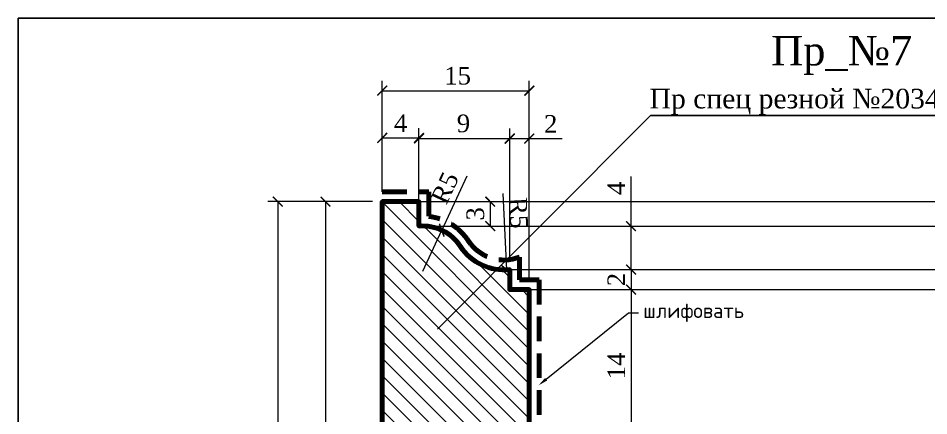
# Model space of a CAD drawing. Header units: millimetres. Extents: x 305054 to 305204, y -92520 to -92420.
# Drawn here: x 305054 to 305146.8, y -92460.7 to -92420.2 of the extents above; entities that cross this region are included whole.
import ezdxf
from ezdxf import colors
from ezdxf.entities.mleader import LeaderData, LeaderLine
from ezdxf.math import Vec2, Vec3

# ---------------------------------------------------------------- set-up
doc = ezdxf.new("R2010")
doc.units = ezdxf.units.MM
doc.header["$MEASUREMENT"] = 0
doc.linetypes.add('HIDDEN', pattern=[0.375, 0.25, -0.125])
for name, color, linetype, lineweight in [('0.15', 7, 'Continuous', 15), ('линия 50', 1, 'Continuous', 211), ('служебный слой РАЗМЕРЫ', 7, 'Continuous', 9)]:
    doc.layers.add(name, color=color, linetype=linetype, lineweight=lineweight)
doc.layers.add('Outside panel', color=7, linetype='Continuous', lineweight=18, true_color=0x7f5e57)
doc.layers.add('размеры в модели', color=7, linetype='Continuous')
doc.styles.add('ELECT', font='times.ttf')
doc.styles.get("Standard").update_dxf_attribs({"font": 'times.ttf'})
doc.styles.add('ЕСКД профили текст', font='isocpeur.ttf')
doc.dimstyles.new('M_1', dxfattribs={"dimtxt": 1.8, "dimasz": 1, "dimexe": 1, "dimexo": 1, "dimgap": 0.6, "dimtad": 1, "dimdec": 0, "dimdsep": 46, "dimtxsty": 'Standard', "dimblk": 'ARCHTICK', "dimcen": -5, "dimclrd": 7, "dimclre": 7, "dimclrt": 7, "dimadec": 0, "dimazin": 0, "dimtfac": 1, "dimtdec": 0, "dimtmove": 0, "dimatfit": 3, "dimfxl": 1, "dimtolj": 1, "dimtzin": 0, "dimlwd": 5, "dimlwe": 5, "dimarcsym": 0})

# ---------------------------------------------------------------- blocks, each defined once
blk = doc.blocks.new('_ArchTick')
at = {"color": 0, "linetype": 'ByBlock', "const_width": 0.15}
blk.add_lwpolyline([(-0.5, -0.5), (0.5, 0.5)], dxfattribs=at)
blk = doc.blocks.new('*D30')
at = {"layer": 'Defpoints', "color": 0, "ltscale": 1000, "transparency": 16777216}
for p in [(305106.089, -92427.548), (305091.089, -92438.85), (305106.089, -92447.819)]:
    blk.add_point(p, dxfattribs=at)
at = {"layer": 'размеры в модели', "color": 7, "lineweight": 5, "ltscale": 1000, "transparency": 16777216}
for p, q in [((305091.089, -92437.85), (305091.089, -92426.548)), ((305106.089, -92446.819), (305106.089, -92426.548)), ((305091.089, -92427.548), (305106.089, -92427.548))]:
    blk.add_line(p, q, dxfattribs=at)
at = {"layer": 'размеры в модели', "color": 7, "lineweight": 5, "ltscale": 1000, "transparency": 16777216, "rotation": 180}
blk.add_blockref('_ArchTick', (305091.089, -92427.548), dxfattribs=at)
at = {"layer": 'размеры в модели', "color": 7, "lineweight": 5, "ltscale": 1000, "transparency": 16777216}
blk.add_blockref('_ArchTick', (305106.089, -92427.548), dxfattribs=at)
at = {"layer": 'размеры в модели', "color": 7, "ltscale": 1000, "transparency": 16777216, "insert": (305098.78, -92426.032), "char_height": 1.8, "attachment_point": 5}
blk.add_mtext('\\A1;15', dxfattribs=at)
blk = doc.blocks.new('*D28')
at = {"layer": 'Defpoints', "color": 0, "ltscale": 1000, "transparency": 16777216}
for p in [(305103.496, -92440.489), (305103.753, -92445.798)]:
    blk.add_point(p, dxfattribs=at)
at = {"layer": 'размеры в модели', "color": 7, "lineweight": 5, "ltscale": 1000, "transparency": 16777216}
blk.add_line((305103.378, -92438.033), (305103.753, -92445.798), dxfattribs=at)
at = {"layer": 'размеры в модели', "color": 7, "lineweight": 5, "ltscale": 1000, "transparency": 16777216, "rotation": 272.7651629147352}
blk.add_blockref('_ArchTick', (305103.753, -92445.798), dxfattribs=at)
at = {"layer": 'размеры в модели', "color": 7, "ltscale": 1000, "transparency": 16777216, "insert": (305104.99, -92439.998), "char_height": 1.8, "attachment_point": 5, "rotation": 272.76516}
blk.add_mtext('\\A1;R5', dxfattribs=at)
blk = doc.blocks.new('*D27')
at = {"layer": 'Defpoints', "color": 0, "ltscale": 1000, "transparency": 16777216}
for p in [(305097.155, -92441.765), (305095.215, -92445.926)]:
    blk.add_point(p, dxfattribs=at)
at = {"layer": 'размеры в модели', "color": 7, "lineweight": 5, "ltscale": 1000, "transparency": 16777216}
for p in [(305099.724, -92436.253), (305095.215, -92445.926)]:
    blk.add_line(p, (305097.155, -92441.765), dxfattribs=at)
at = {"layer": 'размеры в модели', "color": 7, "lineweight": 5, "ltscale": 1000, "transparency": 16777216, "rotation": 245.0085654499719}
blk.add_blockref('_ArchTick', (305097.155, -92441.765), dxfattribs=at)
at = {"layer": 'размеры в модели', "color": 7, "ltscale": 1000, "transparency": 16777216, "insert": (305097.488, -92437.462), "char_height": 1.8, "attachment_point": 5, "rotation": 65.00857}
blk.add_mtext('\\A1;R5', dxfattribs=at)
blk = doc.blocks.new('*D26')
at = {"layer": 'Defpoints', "color": 0, "ltscale": 1000, "transparency": 16777216}
for p in [(305104.138, -92445.771), (305104.089, -92447.819), (305116.46, -92447.819)]:
    blk.add_point(p, dxfattribs=at)
at = {"layer": 'размеры в модели', "color": 7, "lineweight": 5, "ltscale": 1000, "transparency": 16777216}
for p, q in [((305105.138, -92445.771), (305117.46, -92445.771)), ((305116.46, -92445.771), (305116.46, -92447.819)), ((305105.089, -92447.819), (305117.46, -92447.819))]:
    blk.add_line(p, q, dxfattribs=at)
for p, rotation in [((305116.46, -92445.771), 90), ((305116.46, -92447.819), 270)]:
    blk.add_blockref('_ArchTick', p, dxfattribs=dict(at, rotation=rotation))
at = {"layer": 'размеры в модели', "color": 7, "ltscale": 1000, "transparency": 16777216, "insert": (305114.96, -92446.795), "char_height": 1.8, "attachment_point": 5, "rotation": 90}
blk.add_mtext('\\A1;2', dxfattribs=at)
blk = doc.blocks.new('*D25')
at = {"layer": 'Defpoints', "color": 0, "ltscale": 1000, "transparency": 16777216}
for p in [(305094.838, -92441.35), (305104.138, -92445.771), (305116.46, -92445.771)]:
    blk.add_point(p, dxfattribs=at)
at = {"layer": 'размеры в модели', "color": 7, "lineweight": 5, "ltscale": 1000, "transparency": 16777216}
for p, q in [((305116.46, -92441.35), (305116.46, -92436.303)), ((305095.838, -92441.35), (305117.46, -92441.35)), ((305116.46, -92445.771), (305116.46, -92441.35)), ((305105.138, -92445.771), (305117.46, -92445.771))]:
    blk.add_line(p, q, dxfattribs=at)
for p, rotation in [((305116.46, -92441.35), 90), ((305116.46, -92445.771), 270)]:
    blk.add_blockref('_ArchTick', p, dxfattribs=dict(at, rotation=rotation))
at = {"layer": 'размеры в модели', "color": 7, "ltscale": 1000, "transparency": 16777216, "insert": (305114.96, -92437.501), "char_height": 1.8, "attachment_point": 5, "rotation": 90}
blk.add_mtext('\\A1;4', dxfattribs=at)
blk = doc.blocks.new('*D24')
at = {"layer": 'Defpoints', "color": 0, "ltscale": 1000, "transparency": 16777216}
for p in [(305094.838, -92438.85), (305094.838, -92441.35), (305102.102, -92441.35)]:
    blk.add_point(p, dxfattribs=at)
at = {"layer": 'размеры в модели', "color": 7, "lineweight": 5, "ltscale": 1000, "transparency": 16777216}
for p, q in [((305095.838, -92438.85), (305103.102, -92438.85)), ((305102.102, -92438.85), (305102.102, -92441.35)), ((305095.838, -92441.35), (305103.102, -92441.35))]:
    blk.add_line(p, q, dxfattribs=at)
for p, rotation in [((305102.102, -92438.85), 90), ((305102.102, -92441.35), 270)]:
    blk.add_blockref('_ArchTick', p, dxfattribs=dict(at, rotation=rotation))
at = {"layer": 'размеры в модели', "color": 7, "ltscale": 1000, "transparency": 16777216, "insert": (305100.586, -92440.1), "char_height": 1.8, "attachment_point": 5, "rotation": 90}
blk.add_mtext('\\A1;3', dxfattribs=at)
blk = doc.blocks.new('*D13')
at = {"layer": 'Defpoints', "color": 0, "ltscale": 1000, "transparency": 16777216}
for p in [(305106.219, -92447.819), (305106.219, -92462.319), (305116.46, -92462.319)]:
    blk.add_point(p, dxfattribs=at)
at = {"layer": 'размеры в модели', "color": 7, "lineweight": 5, "ltscale": 1000, "transparency": 16777216}
for p, q in [((305107.219, -92447.819), (305117.46, -92447.819)), ((305116.46, -92447.819), (305116.46, -92462.319)), ((305107.219, -92462.319), (305117.46, -92462.319))]:
    blk.add_line(p, q, dxfattribs=at)
for p, rotation in [((305116.46, -92447.819), 90), ((305116.46, -92462.319), 270)]:
    blk.add_blockref('_ArchTick', p, dxfattribs=dict(at, rotation=rotation))
at = {"layer": 'размеры в модели', "color": 7, "ltscale": 1000, "transparency": 16777216, "insert": (305114.96, -92455.591), "char_height": 1.8, "attachment_point": 5, "rotation": 90}
blk.add_mtext('\\A1;14', dxfattribs=at)
blk = doc.blocks.new('*D12')
at = {"layer": 'Defpoints', "color": 0, "ltscale": 1000, "transparency": 16777216}
for p in [(305106.089, -92432.431), (305104.089, -92445.771), (305106.089, -92447.838)]:
    blk.add_point(p, dxfattribs=at)
at = {"layer": 'размеры в модели', "color": 7, "lineweight": 5, "ltscale": 1000, "transparency": 16777216}
for p, q in [((305104.089, -92444.771), (305104.089, -92431.431)), ((305106.089, -92446.838), (305106.089, -92431.431)), ((305104.089, -92432.431), (305106.089, -92432.431)), ((305106.089, -92432.431), (305109.451, -92432.431))]:
    blk.add_line(p, q, dxfattribs=at)
at = {"layer": 'размеры в модели', "color": 7, "lineweight": 5, "ltscale": 1000, "transparency": 16777216, "rotation": 180}
blk.add_blockref('_ArchTick', (305104.089, -92432.431), dxfattribs=at)
at = {"layer": 'размеры в модели', "color": 7, "lineweight": 5, "ltscale": 1000, "transparency": 16777216}
blk.add_blockref('_ArchTick', (305106.089, -92432.431), dxfattribs=at)
at = {"layer": 'размеры в модели', "color": 7, "ltscale": 1000, "transparency": 16777216, "insert": (305108.27, -92430.931), "char_height": 1.8, "attachment_point": 5}
blk.add_mtext('\\A1;2', dxfattribs=at)
blk = doc.blocks.new('*D11')
at = {"layer": 'Defpoints', "color": 0, "ltscale": 1000, "transparency": 16777216}
for p in [(305104.089, -92432.411), (305094.838, -92441.35), (305104.089, -92445.771)]:
    blk.add_point(p, dxfattribs=at)
at = {"layer": 'размеры в модели', "color": 7, "lineweight": 5, "ltscale": 1000, "transparency": 16777216}
for p, q in [((305094.838, -92440.35), (305094.838, -92431.411)), ((305104.089, -92444.771), (305104.089, -92431.411)), ((305094.838, -92432.411), (305104.089, -92432.411))]:
    blk.add_line(p, q, dxfattribs=at)
at = {"layer": 'размеры в модели', "color": 7, "lineweight": 5, "ltscale": 1000, "transparency": 16777216, "rotation": 180}
blk.add_blockref('_ArchTick', (305094.838, -92432.411), dxfattribs=at)
at = {"layer": 'размеры в модели', "color": 7, "lineweight": 5, "ltscale": 1000, "transparency": 16777216}
blk.add_blockref('_ArchTick', (305104.089, -92432.411), dxfattribs=at)
at = {"layer": 'размеры в модели', "color": 7, "ltscale": 1000, "transparency": 16777216, "insert": (305099.374, -92430.893), "char_height": 1.8, "attachment_point": 5}
blk.add_mtext('\\A1;9', dxfattribs=at)
blk = doc.blocks.new('*D10')
at = {"layer": 'Defpoints', "color": 0, "ltscale": 1000, "transparency": 16777216}
for p in [(305094.838, -92432.351), (305091.089, -92438.85), (305094.838, -92438.85)]:
    blk.add_point(p, dxfattribs=at)
at = {"layer": 'размеры в модели', "color": 7, "lineweight": 5, "ltscale": 1000, "transparency": 16777216}
for p, q in [((305091.089, -92437.85), (305091.089, -92431.351)), ((305094.838, -92437.85), (305094.838, -92431.351)), ((305091.089, -92432.351), (305094.838, -92432.351))]:
    blk.add_line(p, q, dxfattribs=at)
at = {"layer": 'размеры в модели', "color": 7, "lineweight": 5, "ltscale": 1000, "transparency": 16777216, "rotation": 180}
blk.add_blockref('_ArchTick', (305091.089, -92432.351), dxfattribs=at)
at = {"layer": 'размеры в модели', "color": 7, "lineweight": 5, "ltscale": 1000, "transparency": 16777216}
blk.add_blockref('_ArchTick', (305094.838, -92432.351), dxfattribs=at)
at = {"layer": 'размеры в модели', "color": 7, "ltscale": 1000, "transparency": 16777216, "insert": (305092.963, -92430.851), "char_height": 1.8, "attachment_point": 5}
blk.add_mtext('\\A1;4', dxfattribs=at)
blk = doc.blocks.new('*D8')
at = {"layer": 'Defpoints', "color": 0, "ltscale": 1000, "transparency": 16777216}
for p in [(305091.089, -92438.85), (305085.31, -92490.848), (305091.089, -92490.848)]:
    blk.add_point(p, dxfattribs=at)
at = {"layer": 'размеры в модели', "color": 7, "lineweight": 5, "ltscale": 1000, "transparency": 16777216}
for p, q in [((305090.089, -92438.85), (305084.31, -92438.85)), ((305085.31, -92438.85), (305085.31, -92490.848)), ((305090.089, -92490.848), (305084.31, -92490.848))]:
    blk.add_line(p, q, dxfattribs=at)
for p, rotation in [((305085.31, -92438.85), 90), ((305085.31, -92490.848), 270)]:
    blk.add_blockref('_ArchTick', p, dxfattribs=dict(at, rotation=rotation))
at = {"layer": 'размеры в модели', "color": 7, "ltscale": 1000, "transparency": 16777216, "insert": (305083.794, -92468.975), "char_height": 1.8, "attachment_point": 5, "rotation": 90}
blk.add_mtext('\\A1;52', dxfattribs=at)
blk = doc.blocks.new('*D7')
at = {"layer": 'Defpoints', "color": 0, "ltscale": 1000, "transparency": 16777216}
for p in [(305091.089, -92438.85), (305080.44, -92498.85), (305091.089, -92498.85)]:
    blk.add_point(p, dxfattribs=at)
at = {"layer": 'размеры в модели', "color": 7, "lineweight": 5, "ltscale": 1000, "transparency": 16777216}
for p, q in [((305090.089, -92438.85), (305079.44, -92438.85)), ((305080.44, -92438.85), (305080.44, -92498.85)), ((305090.089, -92498.85), (305079.44, -92498.85))]:
    blk.add_line(p, q, dxfattribs=at)
for p, rotation in [((305080.44, -92438.85), 90), ((305080.44, -92498.85), 270)]:
    blk.add_blockref('_ArchTick', p, dxfattribs=dict(at, rotation=rotation))
at = {"layer": 'размеры в модели', "color": 7, "ltscale": 1000, "transparency": 16777216, "insert": (305078.924, -92469.928), "char_height": 1.8, "attachment_point": 5, "rotation": 90}
blk.add_mtext('\\A1;60', dxfattribs=at)

msp = doc.modelspace()

# ---------------------------------------------------------------- hatches: boundary and pattern name
at = {"layer": 'Outside panel', "ltscale": 1000}
h = msp.add_hatch(dxfattribs=at)
h.set_pattern_fill('ANSI31', color=256, scale=10, angle=90)
h.set_pattern_definition([(135, (-5969.4942, 4522.1332), (-0.8838834765, -0.8838834765), [])])
edge = h.paths.add_edge_path()
edge.add_line((305094.623, -92498.85), (305091.089, -92498.85))
edge.add_line((305091.089, -92498.85), (305091.089, -92438.85))
edge.add_line((305091.089, -92438.85), (305094.838, -92438.85))
edge.add_line((305094.838, -92438.85), (305094.838, -92441.35))
edge.add_arc((305095.215, -92445.926), 4.591, 33.13298, 94.71234, ccw=False)
edge.add_arc((305103.496, -92440.489), 5.315, 213.41532, 276.40395)
edge.add_line((305104.089, -92445.771), (305104.089, -92447.819))
edge.add_line((305104.089, -92447.819), (305106.089, -92447.819))
edge.add_line((305106.089, -92447.819), (305106.089, -92462.319))
edge.add_line((305106.089, -92462.319), (305100.118, -92462.319))
edge.add_line((305100.118, -92462.319), (305100.12, -92470.527))
edge.add_arc((305100.596, -92474.498), 3.999, 96.83257, 180.00276)
edge.add_line((305096.596, -92474.499), (305096.596, -92486.348))
edge.add_line((305096.596, -92486.348), (305101.596, -92486.348))
edge.add_line((305101.596, -92486.348), (305101.596, -92491.848))
edge.add_line((305101.596, -92491.848), (305099.112, -92491.848))
edge.add_line((305099.112, -92491.848), (305099.112, -92492.304))
edge.add_arc((305098.133, -92495.451), 3.295, -156.00644, 72.72534, ccw=False)
edge.add_line((305095.123, -92496.791), (305094.623, -92496.791))
edge.add_line((305094.623, -92496.791), (305094.623, -92498.85))

# ---------------------------------------------------------------- linework, layer by layer
at = {"color": 6, "ltscale": 1000}
msp.add_lwpolyline([(305053.97, -92520.166), (305203.97, -92520.166), (305203.97, -92420.166), (305053.97, -92420.166)], close=True, dxfattribs=at)
at = {"color": 7, "ltscale": 1000}
msp.add_lwpolyline([(305166.574, -92430.091), (305118.444, -92430.091), (305096.712, -92451.836)], dxfattribs=at)
at = {"layer": '0.15', "color": 7, "ltscale": 1000}
for p, q in [((305094.838, -92438.85), (305161.49, -92438.85)), ((305094.838, -92441.35), (305161.49, -92441.35)), ((305104.089, -92445.771), (305161.49, -92445.771)), ((305105.963, -92447.819), (305161.49, -92447.819))]:
    msp.add_line(p, q, dxfattribs=at)
at = {"layer": 'линия 50', "color": 1, "linetype": 'HIDDEN', "ltscale": 10, "true_color": 0xff0909}
msp.add_lwpolyline([(305091.089, -92437.85), (305095.838, -92437.85), (305095.838, -92440.37, -0.223725), (305099.895, -92442.868, 0.355182), (305105.089, -92444.5), (305105.089, -92446.819), (305107.089, -92446.819), (305107.089, -92463.319), (305106.626, -92463.319)], format="xyb", dxfattribs=at)
at = {"layer": 'линия 50', "color": 7}
msp.add_lwpolyline([(305094.623, -92498.85), (305091.089, -92498.85), (305091.089, -92438.85), (305094.838, -92438.85), (305094.838, -92441.35, -0.275349), (305099.06, -92443.416, 0.281976), (305104.089, -92445.771), (305104.089, -92447.819), (305106.089, -92447.819), (305106.089, -92462.319), (305100.118, -92462.319), (305100.12, -92470.527, 0.379716), (305096.596, -92474.499), (305096.596, -92486.348), (305101.596, -92486.348), (305101.596, -92491.848), (305099.112, -92491.848), (305099.112, -92492.304, -1.550682), (305095.123, -92496.791), (305094.623, -92496.791)], format="xyb", close=True, dxfattribs=at)

# ---------------------------------------------------------------- texts
at = {"color": 5, "ltscale": 1000, "style": 'ELECT'}
msp.add_text('Пр_№7', height=3, dxfattribs=at).set_placement((305130.749, -92424.969))
at = {"color": 7, "ltscale": 1000, "style": 'ELECT'}
msp.add_text('Пр спец резной №2034/12/4 Кравцова  ', height=2, dxfattribs=at).set_placement((305118.354, -92429.357))

# ---------------------------------------------------------------- dimensions: what is measured, and where the dimension line sits
at = {"layer": 'размеры в модели', "color": 5, "ltscale": 1000}
for base, p1, p2, picture, middle in [((305106.089, -92427.548), (305091.089, -92438.85), (305106.089, -92447.819), '*D30', (305098.78, -92427.548)), ((305094.838, -92432.351), (305091.089, -92438.85), (305094.838, -92438.85), '*D10', (305092.963, -92432.351)), ((305104.089, -92432.411), (305094.838, -92441.35), (305104.089, -92445.771), '*D11', (305099.374, -92432.411)), ((305106.089, -92432.431), (305104.089, -92445.771), (305106.089, -92447.838), '*D12', (305108.27, -92432.431))]:
    dim = msp.add_linear_dim(base=base, p1=p1, p2=p2, dimstyle='M_1', dxfattribs=at)
    dim.commit()
    dim.dimension.update_dxf_attribs({"geometry": picture, "text_midpoint": middle, "dimtype": 128})
dim = msp.add_radius_dim(center=(305095.215, -92445.926), mpoint=(305097.155, -92441.765), dimstyle='M_1', dxfattribs=at)
dim.commit()
dim.dimension.update_dxf_attribs({"geometry": '*D27', "text_midpoint": (305097.488, -92437.462)})
for base, p1, p2, picture, middle in [((305116.46, -92445.771), (305094.838, -92441.35), (305104.138, -92445.771), '*D25', (305116.46, -92437.501)), ((305080.44, -92498.85), (305091.089, -92438.85), (305091.089, -92498.85), '*D7', (305080.44, -92469.928)), ((305085.31, -92490.848), (305091.089, -92438.85), (305091.089, -92490.848), '*D8', (305085.31, -92468.975)), ((305102.101792268, -92441.350301118), (305094.837840023, -92438.850301118), (305094.837840023, -92441.350301118), '*D24', (305102.101792268, -92440.100301118)), ((305116.46, -92447.819), (305104.138, -92445.771), (305104.089, -92447.819), '*D26', (305116.46, -92446.795)), ((305116.460260463, -92462.319038088), (305106.219326728, -92447.819038088), (305106.219326728, -92462.319038088), '*D13', (305116.460260463, -92455.591314407))]:
    dim = msp.add_linear_dim(base=base, p1=p1, p2=p2, angle=90, dimstyle='M_1', dxfattribs=at)
    dim.commit()
    dim.dimension.update_dxf_attribs({"geometry": picture, "text_midpoint": middle, "dimtype": 128})
dim = msp.add_radius_dim(center=(305103.496, -92440.489), mpoint=(305103.753, -92445.798), dimstyle='M_1', dxfattribs=at)
dim.commit()
dim.dimension.update_dxf_attribs({"geometry": '*D28', "text_midpoint": (305103.476, -92440.071), "dimtype": 132})

# ---------------------------------------------------------------- leaders
at = {"layer": 'служебный слой РАЗМЕРЫ'}
ml = msp.add_multileader_mtext('Standard', dxfattribs=at)
ml.set_content('\\A1;шлифовать', color=256, style='ЕСКД профили текст')
ml.set_leader_properties(color=256, linetype='ByLayer', lineweight=-1)
ml.build(insert=Vec2(0, 0))
ml.multileader.update_dxf_attribs({"dogleg_length": 1, "arrow_head_size": 1})
ctx = ml.context
ctx.base_point, ctx.char_height, ctx.arrow_head_size, ctx.landing_gap_size, ctx.plane_origin = Vec3(305117.205, -92450.185), 1.5, 1, 0.5, Vec3(305136.24, -92419.33)
notes = []
notes.append((ctx, [(1, (1, 1, 0), (305116.205, -92450.185), (1, 0), 1, [(0, [(305107.021, -92457.578)], 0, [])])]))
ctx.mtext.insert, ctx.mtext.flow_direction = Vec3(305117.705, -92449.21), 5
for ctx, leaders in notes:
    for number, flags, end, landing, length, lines in leaders:
        leader = LeaderData()
        leader.index, (leader.has_last_leader_line, leader.has_dogleg_vector, leader.attachment_direction) = number, flags
        leader.last_leader_point, leader.dogleg_vector, leader.dogleg_length = Vec3(end), Vec3(landing), length
        for number, points, colour, breaks in lines:
            line = LeaderLine()
            line.index, line.vertices, line.color, line.breaks = number, Vec3.list(points), colors.encode_raw_color(colour), breaks
            leader.lines.append(line)
        ctx.leaders.append(leader)

doc.saveas('drawing.dxf')
